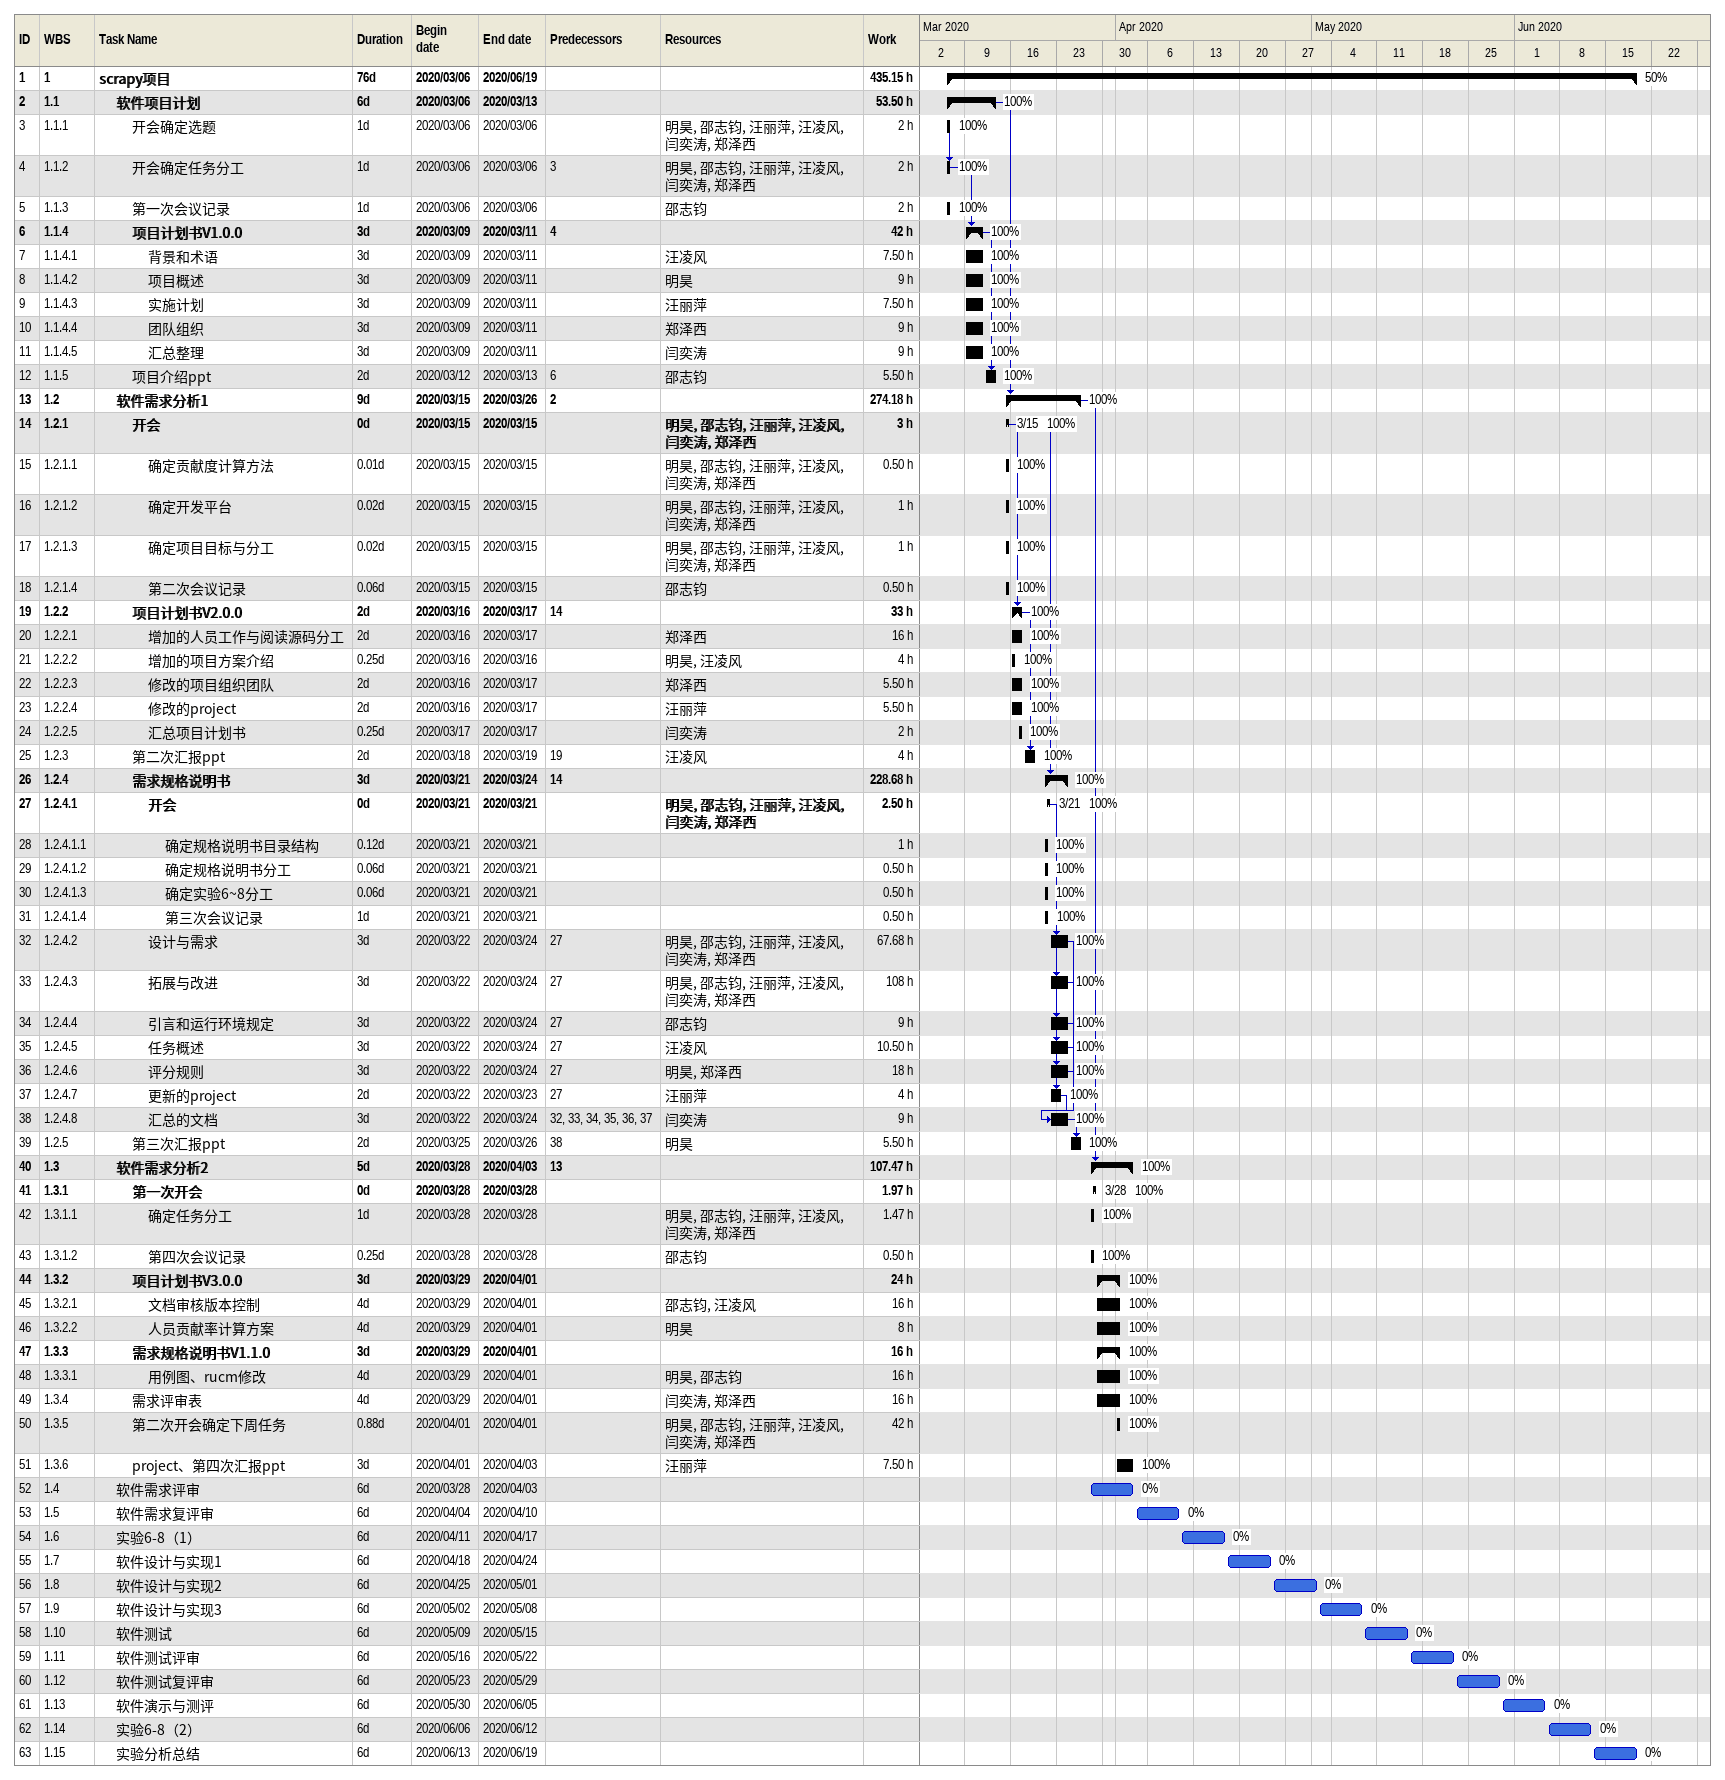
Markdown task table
| ID | WBS | Task | Duration | Start | Finish | Predecessors | Resources | % complete | Work (h) |
|---|---|---|---|---|---|---|---|---|---|
| 1 | 1 | **scrapy项目** | 76d | 2020-03-06 | 2020-06-19 |  |  | 50 | 435.15 |
| 2 | 1.1 | **软件项目计划** | 6d | 2020-03-06 | 2020-03-13 |  |  | 100 | 53.50 |
| 3 | 1.1.1 | 开会确定选题 | 1d | 2020-03-06 | 2020-03-06 |  | 明昊, 邵志钧, 汪丽萍, 汪凌风, 闫奕涛, 郑泽西 | 100 | 2 |
| 4 | 1.1.2 | 开会确定任务分工 | 1d | 2020-03-06 | 2020-03-06 | 3 | 明昊, 邵志钧, 汪丽萍, 汪凌风, 闫奕涛, 郑泽西 | 100 | 2 |
| 5 | 1.1.3 | 第一次会议记录 | 1d | 2020-03-06 | 2020-03-06 |  | 邵志钧 | 100 | 2 |
| 6 | 1.1.4 | **项目计划书V1.0.0** | 3d | 2020-03-09 | 2020-03-11 | 4 |  | 100 | 42 |
| 7 | 1.1.4.1 | 背景和术语 | 3d | 2020-03-09 | 2020-03-11 |  | 汪凌风 | 100 | 7.50 |
| 8 | 1.1.4.2 | 项目概述 | 3d | 2020-03-09 | 2020-03-11 |  | 明昊 | 100 | 9 |
| 9 | 1.1.4.3 | 实施计划 | 3d | 2020-03-09 | 2020-03-11 |  | 汪丽萍 | 100 | 7.50 |
| 10 | 1.1.4.4 | 团队组织 | 3d | 2020-03-09 | 2020-03-11 |  | 郑泽西 | 100 | 9 |
| 11 | 1.1.4.5 | 汇总整理 | 3d | 2020-03-09 | 2020-03-11 |  | 闫奕涛 | 100 | 9 |
| 12 | 1.1.5 | 项目介绍ppt | 2d | 2020-03-12 | 2020-03-13 | 6 | 邵志钧 | 100 | 5.50 |
| 13 | 1.2 | **软件需求分析1** | 9d | 2020-03-15 | 2020-03-26 | 2 |  | 100 | 274.18 |
| 14 | 1.2.1 | **开会** | 0d | 2020-03-15 | 2020-03-15 |  | 明昊, 邵志钧, 汪丽萍, 汪凌风, 闫奕涛, 郑泽西 | 100 | 3 |
| 15 | 1.2.1.1 | 确定贡献度计算方法 | 0.01d | 2020-03-15 | 2020-03-15 |  | 明昊, 邵志钧, 汪丽萍, 汪凌风, 闫奕涛, 郑泽西 | 100 | 0.50 |
| 16 | 1.2.1.2 | 确定开发平台 | 0.02d | 2020-03-15 | 2020-03-15 |  | 明昊, 邵志钧, 汪丽萍, 汪凌风, 闫奕涛, 郑泽西 | 100 | 1 |
| 17 | 1.2.1.3 | 确定项目目标与分工 | 0.02d | 2020-03-15 | 2020-03-15 |  | 明昊, 邵志钧, 汪丽萍, 汪凌风, 闫奕涛, 郑泽西 | 100 | 1 |
| 18 | 1.2.1.4 | 第二次会议记录 | 0.06d | 2020-03-15 | 2020-03-15 |  | 邵志钧 | 100 | 0.50 |
| 19 | 1.2.2 | **项目计划书V2.0.0** | 2d | 2020-03-16 | 2020-03-17 | 14 |  | 100 | 33 |
| 20 | 1.2.2.1 | 增加的人员工作与阅读源码分工 | 2d | 2020-03-16 | 2020-03-17 |  | 郑泽西 | 100 | 16 |
| 21 | 1.2.2.2 | 增加的项目方案介绍 | 0.25d | 2020-03-16 | 2020-03-16 |  | 明昊, 汪凌风 | 100 | 4 |
| 22 | 1.2.2.3 | 修改的项目组织团队 | 2d | 2020-03-16 | 2020-03-17 |  | 郑泽西 | 100 | 5.50 |
| 23 | 1.2.2.4 | 修改的project | 2d | 2020-03-16 | 2020-03-17 |  | 汪丽萍 | 100 | 5.50 |
| 24 | 1.2.2.5 | 汇总项目计划书 | 0.25d | 2020-03-17 | 2020-03-17 |  | 闫奕涛 | 100 | 2 |
| 25 | 1.2.3 | 第二次汇报ppt | 2d | 2020-03-18 | 2020-03-19 | 19 | 汪凌风 | 100 | 4 |
| 26 | 1.2.4 | **需求规格说明书** | 3d | 2020-03-21 | 2020-03-24 | 14 |  | 100 | 228.68 |
| 27 | 1.2.4.1 | **开会** | 0d | 2020-03-21 | 2020-03-21 |  | 明昊, 邵志钧, 汪丽萍, 汪凌风, 闫奕涛, 郑泽西 | 100 | 2.50 |
| 28 | 1.2.4.1.1 | 确定规格说明书目录结构 | 0.12d | 2020-03-21 | 2020-03-21 |  |  | 100 | 1 |
| 29 | 1.2.4.1.2 | 确定规格说明书分工 | 0.06d | 2020-03-21 | 2020-03-21 |  |  | 100 | 0.50 |
| 30 | 1.2.4.1.3 | 确定实验6~8分工 | 0.06d | 2020-03-21 | 2020-03-21 |  |  | 100 | 0.50 |
| 31 | 1.2.4.1.4 | 第三次会议记录 | 1d | 2020-03-21 | 2020-03-21 |  |  | 100 | 0.50 |
| 32 | 1.2.4.2 | 设计与需求 | 3d | 2020-03-22 | 2020-03-24 | 27 | 明昊, 邵志钧, 汪丽萍, 汪凌风, 闫奕涛, 郑泽西 | 100 | 67.68 |
| 33 | 1.2.4.3 | 拓展与改进 | 3d | 2020-03-22 | 2020-03-24 | 27 | 明昊, 邵志钧, 汪丽萍, 汪凌风, 闫奕涛, 郑泽西 | 100 | 108 |
| 34 | 1.2.4.4 | 引言和运行环境规定 | 3d | 2020-03-22 | 2020-03-24 | 27 | 邵志钧 | 100 | 9 |
| 35 | 1.2.4.5 | 任务概述 | 3d | 2020-03-22 | 2020-03-24 | 27 | 汪凌风 | 100 | 10.50 |
| 36 | 1.2.4.6 | 评分规则 | 3d | 2020-03-22 | 2020-03-24 | 27 | 明昊, 郑泽西 | 100 | 18 |
| 37 | 1.2.4.7 | 更新的project | 2d | 2020-03-22 | 2020-03-23 | 27 | 汪丽萍 | 100 | 4 |
| 38 | 1.2.4.8 | 汇总的文档 | 3d | 2020-03-22 | 2020-03-24 | 32, 33, 34, 35, 36, 37 | 闫奕涛 | 100 | 9 |
| 39 | 1.2.5 | 第三次汇报ppt | 2d | 2020-03-25 | 2020-03-26 | 38 | 明昊 | 100 | 5.50 |
| 40 | 1.3 | **软件需求分析2** | 5d | 2020-03-28 | 2020-04-03 | 13 |  | 100 | 107.47 |
| 41 | 1.3.1 | **第一次开会** | 0d | 2020-03-28 | 2020-03-28 |  |  | 100 | 1.97 |
| 42 | 1.3.1.1 | 确定任务分工 | 1d | 2020-03-28 | 2020-03-28 |  | 明昊, 邵志钧, 汪丽萍, 汪凌风, 闫奕涛, 郑泽西 | 100 | 1.47 |
| 43 | 1.3.1.2 | 第四次会议记录 | 0.25d | 2020-03-28 | 2020-03-28 |  | 邵志钧 | 100 | 0.50 |
| 44 | 1.3.2 | **项目计划书V3.0.0** | 3d | 2020-03-29 | 2020-04-01 |  |  | 100 | 24 |
| 45 | 1.3.2.1 | 文档审核版本控制 | 4d | 2020-03-29 | 2020-04-01 |  | 邵志钧, 汪凌风 | 100 | 16 |
| 46 | 1.3.2.2 | 人员贡献率计算方案 | 4d | 2020-03-29 | 2020-04-01 |  | 明昊 | 100 | 8 |
| 47 | 1.3.3 | **需求规格说明书V1.1.0** | 3d | 2020-03-29 | 2020-04-01 |  |  | 100 | 16 |
| 48 | 1.3.3.1 | 用例图、rucm修改 | 4d | 2020-03-29 | 2020-04-01 |  | 明昊, 邵志钧 | 100 | 16 |
| 49 | 1.3.4 | 需求评审表 | 4d | 2020-03-29 | 2020-04-01 |  | 闫奕涛, 郑泽西 | 100 | 16 |
| 50 | 1.3.5 | 第二次开会确定下周任务 | 0.88d | 2020-04-01 | 2020-04-01 |  | 明昊, 邵志钧, 汪丽萍, 汪凌风, 闫奕涛, 郑泽西 | 100 | 42 |
| 51 | 1.3.6 | project、第四次汇报ppt | 3d | 2020-04-01 | 2020-04-03 |  | 汪丽萍 | 100 | 7.50 |
| 52 | 1.4 | 软件需求评审 | 6d | 2020-03-28 | 2020-04-03 |  |  | 0 |  |
| 53 | 1.5 | 软件需求复评审 | 6d | 2020-04-04 | 2020-04-10 |  |  | 0 |  |
| 54 | 1.6 | 实验6-8（1） | 6d | 2020-04-11 | 2020-04-17 |  |  | 0 |  |
| 55 | 1.7 | 软件设计与实现1 | 6d | 2020-04-18 | 2020-04-24 |  |  | 0 |  |
| 56 | 1.8 | 软件设计与实现2 | 6d | 2020-04-25 | 2020-05-01 |  |  | 0 |  |
| 57 | 1.9 | 软件设计与实现3 | 6d | 2020-05-02 | 2020-05-08 |  |  | 0 |  |
| 58 | 1.10 | 软件测试 | 6d | 2020-05-09 | 2020-05-15 |  |  | 0 |  |
| 59 | 1.11 | 软件测试评审 | 6d | 2020-05-16 | 2020-05-22 |  |  | 0 |  |
| 60 | 1.12 | 软件测试复评审 | 6d | 2020-05-23 | 2020-05-29 |  |  | 0 |  |
| 61 | 1.13 | 软件演示与测评 | 6d | 2020-05-30 | 2020-06-05 |  |  | 0 |  |
| 62 | 1.14 | 实验6-8（2） | 6d | 2020-06-06 | 2020-06-12 |  |  | 0 |  |
| 63 | 1.15 | 实验分析总结 | 6d | 2020-06-13 | 2020-06-19 |  |  | 0 |  |
